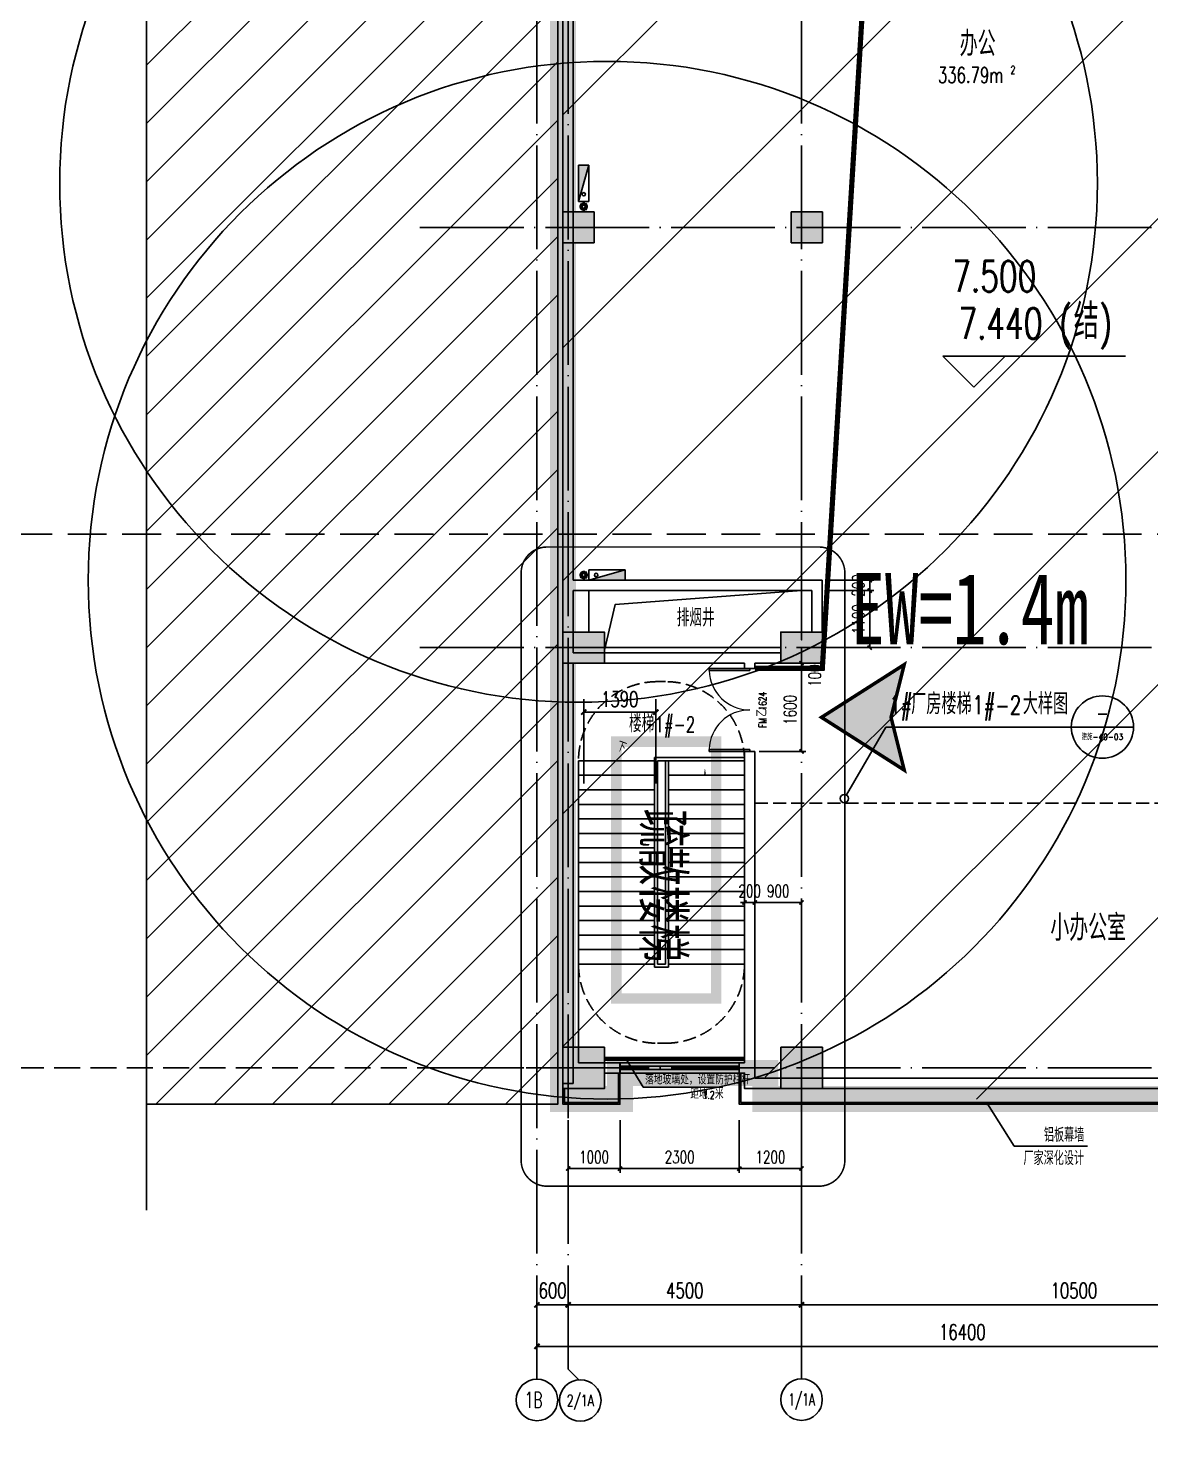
# Model space of a CAD drawing. Extents: x -821772 to -21949, y 506164 to 1049594.
# Drawn here: x -94263 to -72621, y 734747 to 761861 of the extents above; entities that cross this region are included whole.
import ezdxf
from ezdxf.enums import TextEntityAlignment as Align
from ezdxf.xclip import XClip

# ---------------------------------------------------------------- set-up
doc = ezdxf.new("R2010")
doc.units = 0
doc.header["$LTSCALE"] = 1000
doc.header["$MEASUREMENT"] = 0
doc.header["$XCLIPFRAME"] = 2
for name, pattern in [('10平面20250807_t3$0$DASH', [0.35, 0.25, -0.1]), ('10平面20250807_t3$0$DOTE', [2.42, 2, -0.2, 0.02, -0.2]), ('ACAD_ISO04W100', [30.5, 24, -3, 0.5, -3]), ('DASH', [0.35, 0.25, -0.1])]:
    doc.linetypes.add(name, pattern=pattern)
doc.layers.get('Defpoints').update_dxf_attribs({"color": 210})
for name, color, linetype, lineweight in [('1-防火分区线', 201, 'DASH', 50), ('10平面20250807_t3$0$LG-ZF消防', 1, 'Continuous', 60), ('s疏散距离', 1, 'ACAD_ISO04W100', 18)]:
    doc.layers.add(name, color=color, linetype=linetype, lineweight=lineweight)
for name, color, linetype in [('10平面20250807_t3$0$A-AXIS-D', 8, 'Continuous'), ('10平面20250807_t3$0$A-AXIS-DOTE', 8, '10平面20250807_t3$0$DOTE'), ('10平面20250807_t3$0$A-AXIS-DP', 8, 'Continuous'), ('10平面20250807_t3$0$A-AXIS-SYMB', 8, 'Continuous'), ('10平面20250807_t3$0$A-CURTAIN', 8, 'Continuous'), ('10平面20250807_t3$0$A-HATCH-2', 8, 'Continuous'), ('10平面20250807_t3$0$A-HRAIL', 8, 'Continuous'), ('10平面20250807_t3$0$A-LIN-V', 8, 'Continuous'), ('10平面20250807_t3$0$A-STAIR', 8, 'Continuous'), ('10平面20250807_t3$0$A-TEXT', 8, 'Continuous'), ('10平面20250807_t3$0$A-WINDOW', 8, 'Continuous'), ('10平面20250807_t3$0$A-防火门窗', 8, 'Continuous'), ('10平面20250807_t3$0$AS-COLN', 8, 'Continuous'), ('10平面20250807_t3$0$AS-WALL', 8, 'Continuous'), ('10平面20250807_t3$0$AS-结构边线层', 8, 'Continuous'), ('10平面20250807_t3$0$DIM_ELEV', 8, 'Continuous'), ('10平面20250807_t3$0$DIM_SYMB', 8, 'Continuous'), ('10平面20250807_t3$0$PUB_HATCH', 8, 'Continuous'), ('10平面20250807_t3$0$PUB_TEXT', 8, 'Continuous'), ('10平面20250807_t3$0$SB_ZF消火栓', 10, 'Continuous'), ('10平面20250807_t3$0$建-房间', 8, 'Continuous'), ('10平面20250807_t3$0$建-文字', 8, 'Continuous'), ('10平面20250807_t3$0$建-标高', 8, 'Continuous'), ('10平面20250807_t3$0$建-窗', 8, 'Continuous'), ('10平面20250807_t3$0$建-箭头', 8, 'Continuous'), ('10平面20250807_t3$0$建-门窗编号', 8, 'Continuous'), ('PUB_HATCH', 8, 'Continuous'), ('SPACE', 7, 'Continuous'), ('建-尺寸', 3, 'Continuous'), ('指示', 1, 'Continuous'), ('防火分区', 240, 'Continuous')]:
    doc.layers.add(name, color=color, linetype=linetype)
doc.layers.add('x-修改', color=1, linetype='Continuous', plot=False)
doc.styles.add('10平面20250807_t3$0$_TCH_AXIS', font='COMPLEX', dxfattribs={"bigfont": 'GBCBIG'})
doc.styles.add('10平面20250807_t3$0$_TCH_DIM', font='SIMPLEX', dxfattribs={"bigfont": 'GBCBIG'})
doc.styles.add('10平面20250807_t3$0$_TCH_DIM_T3', font='SIMPLEX', dxfattribs={"width": 0.705882, "bigfont": 'GBCBIG'})
doc.styles.add('10平面20250807_t3$0$A-AREA', font='SIMPLEX', dxfattribs={"bigfont": 'GBCBIG'})
doc.styles.add('10平面20250807_t3$0$A-STANDARD', font='SIMPLEX', dxfattribs={"bigfont": 'GBCBIG'})
doc.styles.add('10平面20250807_t3$0$A-WIN-LABEL', font='SIMPLEX', dxfattribs={"bigfont": 'GBCBIG'})
doc.styles.add('10平面20250807_t3$0$Standard', font='gbenor.shx', dxfattribs={"bigfont": 'gbcbig.shx'})
doc.styles.add('A-DIM_T3', font='SIMPLEX', dxfattribs={"width": 0.705882, "bigfont": 'GBCBIG'})
doc.styles.add('黑体', font='simhei.ttf', dxfattribs={"width": 0.7})
doc.dimstyles.new('10平面20250807_t3$0$_TCH_ARCH&&100', dxfattribs={"dimtxt": 297.5, "dimasz": 100, "dimexe": 100, "dimexo": 100, "dimgap": 126.25, "dimtad": 1, "dimdec": 0, "dimzin": 0, "dimdsep": 46, "dimtxsty": '10平面20250807_t3$0$_TCH_DIM_T3', "dimblk": '10平面20250807_t3$0$_ArchTick', "dimcen": 0.09, "dimclrt": 7, "dimazin": 2, "dimtfac": 1, "dimtdec": 0, "dimtix": 1, "dimtmove": 2, "dimatfit": 3, "dimfxl": 0, "dimtolj": 1, "dimtzin": 0, "dimarcsym": 0})
doc.dimstyles.new('10平面20250807_t3$0$_TCH_ARCH&&80', dxfattribs={"dimtxt": 238, "dimasz": 80, "dimexe": 80, "dimexo": 80, "dimgap": 101, "dimtad": 1, "dimdec": 0, "dimzin": 0, "dimdsep": 46, "dimtxsty": '10平面20250807_t3$0$_TCH_DIM_T3', "dimblk": '10平面20250807_t3$0$_ArchTick', "dimcen": 0.09, "dimclrt": 7, "dimazin": 2, "dimtfac": 1, "dimtdec": 0, "dimtix": 1, "dimtmove": 2, "dimatfit": 3, "dimfxl": 0, "dimtolj": 1, "dimtzin": 0, "dimarcsym": 0})
doc.dimstyles.new('A-DIM-100', dxfattribs={"dimscale": 100, "dimtxt": 2.975, "dimasz": 1, "dimexe": 2.5, "dimexo": 3, "dimgap": 1, "dimtad": 1, "dimdec": 0, "dimzin": 0, "dimdsep": 46, "dimtxsty": 'A-DIM_T3', "dimblk": 'ARCHTICK', "dimcen": 0.09, "dimclrt": 7, "dimazin": 2, "dimtfac": 1, "dimtdec": 0, "dimtix": 1, "dimtmove": 2, "dimatfit": 3, "dimfxl": 0, "dimtolj": 1, "dimtzin": 0, "dimarcsym": 0})

# ---------------------------------------------------------------- blocks, each defined once
blk = doc.blocks.new('指示')
at = {"layer": '指示'}
blk.add_hatch(color=8, dxfattribs=at).paths.add_polyline_path([(-248568, -61667), (-245540, -56919), (-242513, -61667), (-245540, -60909)])
at = {"layer": '指示', "color": 240, "const_width": 200}
blk.add_lwpolyline([(-248568, -61667), (-245540, -56919), (-242513, -61667), (-245540, -60909)], close=True, dxfattribs=at)
blk = doc.blocks.new('54645645234243')
at = {"layer": '防火分区', "linetype": 'DASH', "extrusion": (-8.71888e-15, -9.93278e-08, 1), "const_width": 90, "elevation": 1}
blk.add_lwpolyline([(2760547, -7673489), (2760547, -7674344), (2758347, -7674344), (2758347, -7673489)], close=True, dxfattribs=at)
at = {"layer": '防火分区', "style": '黑体', "width": 0.7}
blk.add_text('疏散楼梯', height=343.8, dxfattribs=at).set_placement((2758922, -7674109))
blk = doc.blocks.new('10平面20250807_t3$0$_ArchTick')
at = {"color": 0, "linetype": 'ByBlock', "const_width": 0.4}
blk.add_lwpolyline([(-0.5, -0.5), (0.5, 0.5)], dxfattribs=at)
blk = doc.blocks.new('*D10083')
at = {"layer": '10平面20250807_t3$0$A-AXIS-D', "color": 0, "lineweight": -2}
for p, q in [((136282, -67153), (136282, -67667)), ((136882, -67153), (136882, -67667)), ((136282, -67567), (136882, -67567))]:
    blk.add_line(p, q, dxfattribs=at)
at = {"layer": 'Defpoints', "color": 0}
for p in [(136282, -67053), (136882, -67053), (136882, -67567)]:
    blk.add_point(p, dxfattribs=at)
at = {"layer": '10平面20250807_t3$0$A-AXIS-D', "color": 0, "lineweight": -2, "xscale": 100, "yscale": 100, "zscale": 100, "rotation": 180}
blk.add_blockref('10平面20250807_t3$0$_ArchTick', (136282, -67567), dxfattribs=at)
at = {"layer": '10平面20250807_t3$0$A-AXIS-D', "color": 0, "lineweight": -2, "xscale": 100, "yscale": 100, "zscale": 100}
blk.add_blockref('10平面20250807_t3$0$_ArchTick', (136882, -67567), dxfattribs=at)
at = {"layer": '10平面20250807_t3$0$A-AXIS-D', "color": 7, "insert": (136582, -67292), "char_height": 297.5, "attachment_point": 5, "style": '10平面20250807_t3$0$_TCH_DIM_T3'}
blk.add_mtext('\\A1;600', dxfattribs=at)
blk = doc.blocks.new('*D10084')
at = {"layer": '10平面20250807_t3$0$A-AXIS-D', "color": 0, "lineweight": -2}
for p, q in [((136882, -67153), (136882, -67667)), ((141382, -67153), (141382, -67667)), ((136882, -67567), (141382, -67567))]:
    blk.add_line(p, q, dxfattribs=at)
at = {"layer": 'Defpoints', "color": 0}
for p in [(136882, -67053), (141382, -67053), (141382, -67567)]:
    blk.add_point(p, dxfattribs=at)
at = {"layer": '10平面20250807_t3$0$A-AXIS-D', "color": 0, "lineweight": -2, "xscale": 100, "yscale": 100, "zscale": 100, "rotation": 180}
blk.add_blockref('10平面20250807_t3$0$_ArchTick', (136882, -67567), dxfattribs=at)
at = {"layer": '10平面20250807_t3$0$A-AXIS-D', "color": 0, "lineweight": -2, "xscale": 100, "yscale": 100, "zscale": 100}
blk.add_blockref('10平面20250807_t3$0$_ArchTick', (141382, -67567), dxfattribs=at)
at = {"layer": '10平面20250807_t3$0$A-AXIS-D', "color": 7, "insert": (139132, -67292), "char_height": 297.5, "attachment_point": 5, "style": '10平面20250807_t3$0$_TCH_DIM_T3'}
blk.add_mtext('\\A1;4500', dxfattribs=at)
blk = doc.blocks.new('*D10085')
at = {"layer": '10平面20250807_t3$0$A-AXIS-D', "color": 0, "lineweight": -2}
for p, q in [((141382, -67153), (141382, -67667)), ((151882, -67153), (151882, -67667)), ((141382, -67567), (151882, -67567))]:
    blk.add_line(p, q, dxfattribs=at)
at = {"layer": 'Defpoints', "color": 0}
for p in [(141382, -67053), (151882, -67053), (151882, -67567)]:
    blk.add_point(p, dxfattribs=at)
at = {"layer": '10平面20250807_t3$0$A-AXIS-D', "color": 0, "lineweight": -2, "xscale": 100, "yscale": 100, "zscale": 100, "rotation": 180}
blk.add_blockref('10平面20250807_t3$0$_ArchTick', (141382, -67567), dxfattribs=at)
at = {"layer": '10平面20250807_t3$0$A-AXIS-D', "color": 0, "lineweight": -2, "xscale": 100, "yscale": 100, "zscale": 100}
blk.add_blockref('10平面20250807_t3$0$_ArchTick', (151882, -67567), dxfattribs=at)
at = {"layer": '10平面20250807_t3$0$A-AXIS-D', "color": 7, "insert": (146632, -67292), "char_height": 297.5, "attachment_point": 5, "style": '10平面20250807_t3$0$_TCH_DIM_T3'}
blk.add_mtext('\\A1;10500', dxfattribs=at)
blk = doc.blocks.new('*D10087')
at = {"layer": '10平面20250807_t3$0$A-AXIS-D', "color": 0, "lineweight": -2}
for p, q in [((136282, -67253), (136282, -68467)), ((152682, -67253), (152682, -68467)), ((136282, -68367), (152682, -68367))]:
    blk.add_line(p, q, dxfattribs=at)
at = {"layer": 'Defpoints', "color": 0}
for p in [(136282, -67153), (152682, -67153), (152682, -68367)]:
    blk.add_point(p, dxfattribs=at)
at = {"layer": '10平面20250807_t3$0$A-AXIS-D', "color": 0, "lineweight": -2, "xscale": 100, "yscale": 100, "zscale": 100, "rotation": 180}
blk.add_blockref('10平面20250807_t3$0$_ArchTick', (136282, -68367), dxfattribs=at)
at = {"layer": '10平面20250807_t3$0$A-AXIS-D', "color": 0, "lineweight": -2, "xscale": 100, "yscale": 100, "zscale": 100}
blk.add_blockref('10平面20250807_t3$0$_ArchTick', (152682, -68367), dxfattribs=at)
at = {"layer": '10平面20250807_t3$0$A-AXIS-D', "color": 7, "insert": (144482, -68092), "char_height": 297.5, "attachment_point": 5, "style": '10平面20250807_t3$0$_TCH_DIM_T3'}
blk.add_mtext('\\A1;16400', dxfattribs=at)
blk = doc.blocks.new('10平面20250807_t3$0$43243')
at = {"layer": '10平面20250807_t3$0$AS-结构边线层'}
for points in [[(-70554, 782920), (-70554, 774520), (-68354, 774520), (-68354, 741420), (-80454, 741420), (-80454, 741720), (-80554, 741720), (-80554, 741920), (-82854, 741920), (-82854, 741720), (-83154, 741720), (-83154, 741420), (-83954, 741420), (-83954, 741420), (-83954, 832020)], [(-83154, 749870), (-82950, 750750), (-79354, 751020)]]:
    blk.add_lwpolyline(points, dxfattribs=at)
blk.add_lwpolyline([(-83454, 751020), (-79354, 751020), (-79354, 750070), (-79354, 750220), (-79754, 750220), (-79754, 749920), (-83154, 749920), (-83154, 750220), (-83454, 750220), (-83454, 750220)], close=True, dxfattribs=at)
blk = doc.blocks.new('10平面20250807_t3$0$3132')
at = {"layer": '10平面20250807_t3$0$A-AXIS-SYMB'}
for p, q in [((-78490, 747080), (-77731, 748390)), ((-77731, 748390), (-74155, 748390)), ((-72955, 748390), (-74155, 748390))]:
    blk.add_line(p, q, dxfattribs=at)
blk.add_lwpolyline([(-78449, 747010, 1), (-78611, 747010, 1)], format="xyb", close=True, dxfattribs=at)
blk.add_circle((-73555, 748390), 600, dxfattribs=at)
at = {"layer": '10平面20250807_t3$0$DIM_ELEV', "linetype": '10平面20250807_t3$0$DASH', "const_width": 30}
blk.add_lwpolyline([(-84260, 751860), (-79020, 751860, -0.414214), (-78520, 751360), (-78520, 740040, -0.414214), (-79020, 739540), (-84260, 739540, -0.414214), (-84760, 740040), (-84760, 751360, -0.414214)], format="xyb", close=True, dxfattribs=at)
at = {"layer": '10平面20250807_t3$0$PUB_TEXT', "style": '10平面20250807_t3$0$_TCH_DIM', "width": 0.705882}
for s, p in [('1#', (-77662, 748635)), ('1#-2', (-76062, 748635))]:
    blk.add_text(s, height=357, dxfattribs=at).set_placement(p)
at = {"layer": '10平面20250807_t3$0$PUB_TEXT', "style": '10平面20250807_t3$0$_TCH_DIM'}
for s, p in [('厂房楼梯', (-77242, 748635)), ('大样图', (-75090, 748635))]:
    blk.add_text(s, height=405.1, dxfattribs=at).set_placement(p)
for s, height, width, p, p2 in [('-', 365, 0.777778, (-73677, 748479), (-73434, 748479)), ('建施-40-03', 114.3, 0.940725, (-73956, 748143), (-73155, 748143))]:
    blk.add_text(s, height=height, dxfattribs=dict(at, width=width)).set_placement(p, p2, align=Align.FIT)
blk = doc.blocks.new('10平面20250807_t3$0$A$C5D961328')
at = {"layer": '10平面20250807_t3$0$SB_ZF消火栓'}
blk.add_hatch(color=256, dxfattribs=at).paths.add_polyline_path([(0, 40), (700, 40), (700, 240)])
at = {"layer": '10平面20250807_t3$0$A-LIN-V', "ltscale": 500}
blk.add_circle((350, 40), 10001, dxfattribs=at)
at = {"layer": '10平面20250807_t3$0$SB_ZF消火栓'}
for p, q in [((700, 240), (0, 240)), ((0, 240), (0, 40)), ((700, 240), (0, 40)), ((0, 40), (700, 40)), ((700, 240), (700, 40))]:
    blk.add_line(p, q, dxfattribs=at)
at = {"layer": '10平面20250807_t3$0$SB_ZF消火栓', "color": 1}
blk.add_circle((140, 140), 32.5, dxfattribs=at)
blk = doc.blocks.new('10平面20250807_t3$0$43242343')
at = {"layer": '10平面20250807_t3$0$LG-ZF消防', "linetype": 'Continuous'}
for centre in [(-83554, 758420), (-83554, 751320)]:
    blk.add_circle(centre, 50, dxfattribs=at)
blk = doc.blocks.new('10平面20250807_t3$0$234243242332')
at = {"layer": '10平面20250807_t3$0$LG-ZF消防', "linetype": 'Continuous'}
blk.add_blockref('10平面20250807_t3$0$43242343', (0, 0), dxfattribs=at)
at = {"layer": '10平面20250807_t3$0$SB_ZF消火栓', "xscale": -1, "rotation": 270}
blk.add_blockref('10平面20250807_t3$0$A$C5D961328', (-83694, 758520), dxfattribs=at)
at = {"layer": '10平面20250807_t3$0$SB_ZF消火栓'}
blk.add_blockref('10平面20250807_t3$0$A$C5D961328', (-83454, 751180), dxfattribs=at)
blk = doc.blocks.new('10平面20250807_t3$0$w4324323333')
at = {"layer": '10平面20250807_t3$0$AS-COLN'}
for p, q in [((-83354, 758320), (-83954, 758320)), ((-83954, 758320), (-83954, 757720)), ((-83354, 757720), (-83354, 758320)), ((-78954, 758320), (-79554, 758320)), ((-79554, 758320), (-79554, 757720)), ((-78954, 757720), (-78954, 758320)), ((-83954, 757720), (-83354, 757720)), ((-79554, 757720), (-78954, 757720)), ((-83154, 750220), (-83954, 750220)), ((-83954, 750220), (-83954, 749620)), ((-83154, 749620), (-83154, 750220)), ((-78954, 750220), (-79754, 750220)), ((-79754, 750220), (-79754, 749620)), ((-78954, 749620), (-78954, 750220)), ((-83954, 749620), (-83154, 749620)), ((-79754, 749620), (-78954, 749620)), ((-83154, 742220), (-83954, 742220)), ((-83954, 742220), (-83954, 741420)), ((-83154, 741420), (-83154, 742220)), ((-78954, 742220), (-79754, 742220)), ((-79754, 742220), (-79754, 741420)), ((-78954, 741420), (-78954, 742220)), ((-83954, 741420), (-83154, 741420)), ((-79754, 741420), (-78954, 741420))]:
    blk.add_line(p, q, dxfattribs=at)
blk = doc.blocks.new('*D11417')
at = {"layer": '10平面20250807_t3$0$A-AXIS-DP', "color": 0, "lineweight": -2}
for p, q in [((-80454, 745008), (-80534, 745008)), ((-80454, 744600), (-80454, 745088)), ((-80454, 745008), (-80254, 745008)), ((-80254, 744600), (-80254, 745088)), ((-80254, 745008), (-80174, 745008))]:
    blk.add_line(p, q, dxfattribs=at)
at = {"layer": 'Defpoints', "color": 0}
for p in [(-80254, 745008), (-80454, 744520), (-80254, 744520)]:
    blk.add_point(p, dxfattribs=at)
at = {"layer": '10平面20250807_t3$0$A-AXIS-DP', "color": 0, "lineweight": -2, "xscale": 80, "yscale": 80, "zscale": 80}
blk.add_blockref('10平面20250807_t3$0$_ArchTick', (-80454, 745008), dxfattribs=at)
at = {"layer": '10平面20250807_t3$0$A-AXIS-DP', "color": 0, "lineweight": -2, "xscale": 80, "yscale": 80, "zscale": 80, "rotation": 180}
blk.add_blockref('10平面20250807_t3$0$_ArchTick', (-80254, 745008), dxfattribs=at)
at = {"layer": '10平面20250807_t3$0$A-AXIS-DP', "color": 7, "insert": (-80354, 745228), "char_height": 238, "attachment_point": 5, "style": '10平面20250807_t3$0$_TCH_DIM_T3'}
blk.add_mtext('\\A1;200', dxfattribs=at)
blk = doc.blocks.new('*D11418')
at = {"layer": '10平面20250807_t3$0$A-AXIS-DP', "color": 0, "lineweight": -2}
for p, q in [((-80254, 744600), (-80254, 745088)), ((-80254, 745008), (-79354, 745008)), ((-79354, 744600), (-79354, 745088))]:
    blk.add_line(p, q, dxfattribs=at)
at = {"layer": 'Defpoints', "color": 0}
for p in [(-79354, 745008), (-80254, 744520), (-79354, 744520)]:
    blk.add_point(p, dxfattribs=at)
at = {"layer": '10平面20250807_t3$0$A-AXIS-DP', "color": 0, "lineweight": -2, "xscale": 80, "yscale": 80, "zscale": 80, "rotation": 180}
blk.add_blockref('10平面20250807_t3$0$_ArchTick', (-80254, 745008), dxfattribs=at)
at = {"layer": '10平面20250807_t3$0$A-AXIS-DP', "color": 0, "lineweight": -2, "xscale": 80, "yscale": 80, "zscale": 80}
blk.add_blockref('10平面20250807_t3$0$_ArchTick', (-79354, 745008), dxfattribs=at)
at = {"layer": '10平面20250807_t3$0$A-AXIS-DP', "color": 7, "insert": (-79804, 745228), "char_height": 238, "attachment_point": 5, "style": '10平面20250807_t3$0$_TCH_DIM_T3'}
blk.add_mtext('\\A1;900', dxfattribs=at)
blk = doc.blocks.new('*D11780')
at = {"layer": '10平面20250807_t3$0$A-AXIS-DP', "color": 0, "lineweight": -2}
for p, q in [((-83854, 740810), (-83854, 739800)), ((-82854, 740810), (-82854, 739800)), ((-83854, 739880), (-82854, 739880))]:
    blk.add_line(p, q, dxfattribs=at)
at = {"layer": 'Defpoints', "color": 0}
for p in [(-83854, 740890), (-82854, 740890), (-82854, 739880)]:
    blk.add_point(p, dxfattribs=at)
at = {"layer": '10平面20250807_t3$0$A-AXIS-DP', "color": 0, "lineweight": -2, "xscale": 80, "yscale": 80, "zscale": 80, "rotation": 180}
blk.add_blockref('10平面20250807_t3$0$_ArchTick', (-83854, 739880), dxfattribs=at)
at = {"layer": '10平面20250807_t3$0$A-AXIS-DP', "color": 0, "lineweight": -2, "xscale": 80, "yscale": 80, "zscale": 80}
blk.add_blockref('10平面20250807_t3$0$_ArchTick', (-82854, 739880), dxfattribs=at)
at = {"layer": '10平面20250807_t3$0$A-AXIS-DP', "color": 7, "insert": (-83354, 740100), "char_height": 238, "attachment_point": 5, "style": '10平面20250807_t3$0$_TCH_DIM_T3'}
blk.add_mtext('\\A1;1000', dxfattribs=at)
blk = doc.blocks.new('*D11781')
at = {"layer": '10平面20250807_t3$0$A-AXIS-DP', "color": 0, "lineweight": -2}
for p, q in [((-82854, 740810), (-82854, 739800)), ((-80554, 740810), (-80554, 739800)), ((-82854, 739880), (-80554, 739880))]:
    blk.add_line(p, q, dxfattribs=at)
at = {"layer": 'Defpoints', "color": 0}
for p in [(-82854, 740890), (-80554, 740890), (-80554, 739880)]:
    blk.add_point(p, dxfattribs=at)
at = {"layer": '10平面20250807_t3$0$A-AXIS-DP', "color": 0, "lineweight": -2, "xscale": 80, "yscale": 80, "zscale": 80, "rotation": 180}
blk.add_blockref('10平面20250807_t3$0$_ArchTick', (-82854, 739880), dxfattribs=at)
at = {"layer": '10平面20250807_t3$0$A-AXIS-DP', "color": 0, "lineweight": -2, "xscale": 80, "yscale": 80, "zscale": 80}
blk.add_blockref('10平面20250807_t3$0$_ArchTick', (-80554, 739880), dxfattribs=at)
at = {"layer": '10平面20250807_t3$0$A-AXIS-DP', "color": 7, "insert": (-81704, 740100), "char_height": 238, "attachment_point": 5, "style": '10平面20250807_t3$0$_TCH_DIM_T3'}
blk.add_mtext('\\A1;2300', dxfattribs=at)
blk = doc.blocks.new('*D11782')
at = {"layer": '10平面20250807_t3$0$A-AXIS-DP', "color": 0, "lineweight": -2}
for p, q in [((-80554, 740810), (-80554, 739800)), ((-79354, 740810), (-79354, 739800)), ((-80554, 739880), (-79354, 739880))]:
    blk.add_line(p, q, dxfattribs=at)
at = {"layer": 'Defpoints', "color": 0}
for p in [(-80554, 740890), (-79354, 740890), (-79354, 739880)]:
    blk.add_point(p, dxfattribs=at)
at = {"layer": '10平面20250807_t3$0$A-AXIS-DP', "color": 0, "lineweight": -2, "xscale": 80, "yscale": 80, "zscale": 80, "rotation": 180}
blk.add_blockref('10平面20250807_t3$0$_ArchTick', (-80554, 739880), dxfattribs=at)
at = {"layer": '10平面20250807_t3$0$A-AXIS-DP', "color": 0, "lineweight": -2, "xscale": 80, "yscale": 80, "zscale": 80}
blk.add_blockref('10平面20250807_t3$0$_ArchTick', (-79354, 739880), dxfattribs=at)
at = {"layer": '10平面20250807_t3$0$A-AXIS-DP', "color": 7, "insert": (-79954, 740100), "char_height": 238, "attachment_point": 5, "style": '10平面20250807_t3$0$_TCH_DIM_T3'}
blk.add_mtext('\\A1;1200', dxfattribs=at)
blk = doc.blocks.new('*D11996')
at = {"layer": '10平面20250807_t3$0$A-AXIS-DP', "color": 0, "lineweight": -2}
for p, q in [((-78874, 751020), (-77960, 751020)), ((-78040, 749920), (-78040, 751020)), ((-78874, 749920), (-77960, 749920))]:
    blk.add_line(p, q, dxfattribs=at)
at = {"layer": 'Defpoints', "color": 0}
for p in [(-78954, 751020), (-78040, 751020), (-78954, 749920)]:
    blk.add_point(p, dxfattribs=at)
at = {"layer": '10平面20250807_t3$0$A-AXIS-DP', "color": 0, "lineweight": -2, "xscale": 80, "yscale": 80, "zscale": 80}
for p, rotation in [((-78040, 751020), 90), ((-78040, 749920), 270)]:
    blk.add_blockref('10平面20250807_t3$0$_ArchTick', p, dxfattribs=dict(at, rotation=rotation))
at = {"layer": '10平面20250807_t3$0$A-AXIS-DP', "color": 7, "insert": (-78260, 750470), "char_height": 238, "attachment_point": 5, "rotation": 90, "style": '10平面20250807_t3$0$_TCH_DIM_T3'}
blk.add_mtext('\\A1;1100', dxfattribs=at)
blk = doc.blocks.new('*D11997')
at = {"layer": '10平面20250807_t3$0$A-AXIS-DP', "color": 0, "lineweight": -2}
for p, q in [((-78874, 751220), (-77960, 751220)), ((-78040, 751220), (-78040, 751300)), ((-78040, 751020), (-78040, 751220)), ((-78874, 751020), (-77960, 751020)), ((-78040, 751020), (-78040, 750940))]:
    blk.add_line(p, q, dxfattribs=at)
at = {"layer": 'Defpoints', "color": 0}
for p in [(-78954, 751220), (-78040, 751220), (-78954, 751020)]:
    blk.add_point(p, dxfattribs=at)
at = {"layer": '10平面20250807_t3$0$A-AXIS-DP', "color": 0, "lineweight": -2, "xscale": 80, "yscale": 80, "zscale": 80}
for p, rotation in [((-78040, 751220), 270), ((-78040, 751020), 90)]:
    blk.add_blockref('10平面20250807_t3$0$_ArchTick', p, dxfattribs=dict(at, rotation=rotation))
at = {"layer": '10平面20250807_t3$0$A-AXIS-DP', "color": 7, "insert": (-78260, 751120), "char_height": 238, "attachment_point": 5, "rotation": 90, "style": '10平面20250807_t3$0$_TCH_DIM_T3'}
blk.add_mtext('\\A1;200', dxfattribs=at)
blk = doc.blocks.new('*D11998')
at = {"layer": '10平面20250807_t3$0$A-AXIS-DP', "color": 0, "lineweight": -2}
for p, q in [((-80174, 749620), (-79274, 749620)), ((-80174, 749520), (-79274, 749520)), ((-79354, 749620), (-79354, 749700)), ((-79354, 749520), (-79354, 749620)), ((-79354, 749520), (-79354, 749440))]:
    blk.add_line(p, q, dxfattribs=at)
at = {"layer": 'Defpoints', "color": 0}
for p in [(-80254, 749620), (-80254, 749520), (-79354, 749620)]:
    blk.add_point(p, dxfattribs=at)
at = {"layer": '10平面20250807_t3$0$A-AXIS-DP', "color": 0, "lineweight": -2, "xscale": 80, "yscale": 80, "zscale": 80}
for p, rotation in [((-79354, 749620), 270), ((-79354, 749520), 90)]:
    blk.add_blockref('10平面20250807_t3$0$_ArchTick', p, dxfattribs=dict(at, rotation=rotation))
at = {"layer": '10平面20250807_t3$0$A-AXIS-DP', "color": 7, "insert": (-79100, 749380), "char_height": 238, "attachment_point": 5, "rotation": 90, "style": '10平面20250807_t3$0$_TCH_DIM_T3'}
blk.add_mtext('\\A1;100', dxfattribs=at)
blk = doc.blocks.new('*D11999')
at = {"layer": '10平面20250807_t3$0$A-AXIS-DP', "color": 0, "lineweight": -2}
for p, q in [((-80174, 749520), (-79274, 749520)), ((-79354, 747920), (-79354, 749520)), ((-80174, 747920), (-79274, 747920))]:
    blk.add_line(p, q, dxfattribs=at)
at = {"layer": 'Defpoints', "color": 0}
for p in [(-80254, 749520), (-79354, 749520), (-80254, 747920)]:
    blk.add_point(p, dxfattribs=at)
at = {"layer": '10平面20250807_t3$0$A-AXIS-DP', "color": 0, "lineweight": -2, "xscale": 80, "yscale": 80, "zscale": 80}
for p, rotation in [((-79354, 749520), 90), ((-79354, 747920), 270)]:
    blk.add_blockref('10平面20250807_t3$0$_ArchTick', p, dxfattribs=dict(at, rotation=rotation))
at = {"layer": '10平面20250807_t3$0$A-AXIS-DP', "color": 7, "insert": (-79574, 748720), "char_height": 238, "attachment_point": 5, "rotation": 90, "style": '10平面20250807_t3$0$_TCH_DIM_T3'}
blk.add_mtext('\\A1;1600', dxfattribs=at)
blk = doc.blocks.new('10平面20250807_t3$0$$DorLib2D$00000002')
for p, q in [((-0.5, 0), (-0.5, 0.4875)), ((-0.475, 0.4875), (-0.5, 0.4875)), ((-0.475, 0), (-0.475, 0.4875)), ((0.475, 0), (0.475, 0.4875)), ((0.475, 0.4875), (0.5, 0.4875)), ((0.5, 0), (0.5, 0.4875)), ((-0.5, 0), (-0.475, 0)), ((0.5, 0), (0.475, 0))]:
    blk.add_line(p, q)
at = {"lineweight": 13}
for centre, start, end in [((-0.4875, 0), 0, 88.53072), ((0.4875, 0), 91.46928, 180)]:
    blk.add_arc(centre, 0.4875, start, end, dxfattribs=at)
blk = doc.blocks.new('10平面20250807_t3$0$WINDOW2DLIB$DYNSTYLE$00000005')
at = {"color": 0}
for points in [[(-0.5, 0.5), (-0.5, -0.5)], [(-0.5, 0.5), (0.5, 0.5)], [(0.5, -0.5), (0.5, 0.5)], [(0.5, 0.167), (-0.5, 0.167)], [(0.5, -0.167), (-0.5, -0.167)], [(-0.5, -0.5), (0.5, -0.5)]]:
    blk.add_lwpolyline(points, dxfattribs=at)
blk = doc.blocks.new('10平面20250807_t3$0$99平面图例外参$0$$LinePat$圆环')
for points in [[(0, 150), (300, 150)], [(0, 0), (300, 0)], [(0, -150), (300, -150)]]:
    blk.add_lwpolyline(points)
at = {"color": 0}
blk.add_circle((150, 0), 150, dxfattribs=at)
blk = doc.blocks.new('_ArchTick')
at = {"color": 0, "linetype": 'ByBlock', "const_width": 0.4}
blk.add_lwpolyline([(-0.5, -0.5), (0.5, 0.5)], dxfattribs=at)
blk = doc.blocks.new('*D4794')
at = {"layer": 'Defpoints', "color": 0, "ltscale": 100}
for p in [(-82164, 748677), (-83554, 747000), (-82164, 747000)]:
    blk.add_point(p, dxfattribs=at)
at = {"layer": '建-尺寸', "color": 0, "lineweight": -2, "ltscale": 100}
for p, q in [((-83554, 747300), (-83554, 748927)), ((-82164, 747300), (-82164, 748927)), ((-83554, 748677), (-82164, 748677))]:
    blk.add_line(p, q, dxfattribs=at)
at = {"layer": '建-尺寸', "color": 0, "lineweight": -2, "ltscale": 100, "xscale": 100, "yscale": 100, "zscale": 100, "rotation": 180}
blk.add_blockref('_ArchTick', (-83554, 748677), dxfattribs=at)
at = {"layer": '建-尺寸', "color": 0, "lineweight": -2, "ltscale": 100, "xscale": 100, "yscale": 100, "zscale": 100}
blk.add_blockref('_ArchTick', (-82164, 748677), dxfattribs=at)
at = {"layer": '建-尺寸', "color": 7, "ltscale": 100, "insert": (-82859, 748926), "char_height": 297.5, "attachment_point": 5, "style": 'A-DIM_T3'}
blk.add_mtext('\\A1;1390', dxfattribs=at)
blk = doc.blocks.new('10平面20250807_t3$0$dote')
at = {"layer": '10平面20250807_t3$0$A-AXIS-D'}
for centre in [(136282.2, -69400), (137117.3, -69410), (141382.2, -69393.9)]:
    blk.add_circle(centre, 400, dxfattribs=at)
at = {"layer": '10平面20250807_t3$0$A-AXIS-DOTE'}
for p, q in [((136282.2, -69000), (136282.2, 36606.4)), ((141382.2, -69000), (141382.2, 36662.3)), ((136882.2, -68810), (136882.2, 36400)), ((134026.4, -46800), (158590, -46800)), ((134026.4, -54900), (158590, -54900)), ((134026.4, -63000), (158590, -63000)), ((137087, -69011.1), (136882.2, -68810))]:
    blk.add_line(p, q, dxfattribs=at)
at = {"layer": '10平面20250807_t3$0$DIM_SYMB', "linetype": '10平面20250807_t3$0$DASH', "ltscale": 3}
blk.add_lwpolyline([(-42863.6, -52710.9), (162136.4, -52710.9)], dxfattribs=at)
at = {"layer": '10平面20250807_t3$0$PUB_TEXT', "style": '10平面20250807_t3$0$_TCH_AXIS'}
for s, height, width, p, p2 in [('1B ', 307.25, 0.551724, (136048.1, -69553.6), (136516.3, -69553.6)), ('2/1A', 219.77, 0.65625, (136859.8, -69519.9), (137374.8, -69519.9)), ('1/1A', 232.83, 0.65625, (141127.5, -69510.3), (141636.9, -69510.3))]:
    blk.add_text(s, height=height, dxfattribs=dict(at, width=width)).set_placement(p, p2, align=Align.FIT)
at = {"layer": '10平面20250807_t3$0$A-AXIS-D'}
for base, p1, p2, picture, middle in [((136882.2, -67566.7), (136282.2, -67053.1), (136882.2, -67053.1), '*D10083', (136582.2, -67291.7)), ((152682.2, -68366.7), (136282.2, -67153.1), (152682.2, -67153.1), '*D10087', (144482.2, -68091.7)), ((141382.2, -67566.7), (136882.2, -67053.1), (141382.2, -67053.1), '*D10084', (139132.2, -67291.7)), ((151882.2, -67566.7), (141382.2, -67053.1), (151882.2, -67053.1), '*D10085', (146632.2, -67291.7))]:
    dim = blk.add_linear_dim(base=base, p1=p1, p2=p2, angle=0, dimstyle='10平面20250807_t3$0$_TCH_ARCH&&100', override={"dimgap": 0}, dxfattribs=at)
    dim.commit()
    dim.dimension.update_dxf_attribs({"geometry": picture, "text_midpoint": middle, "dimtype": 129})
blk = doc.blocks.new('10平面20250807_t3')
at = {"layer": '10平面20250807_t3$0$A-HATCH-2'}
h = blk.add_hatch(dxfattribs=at)
h.set_pattern_fill('ANSI31', color=256, scale=500)
h.set_pattern_definition([(45, (0, 0), (-561.266, 561.266), [])])
h.paths.add_polyline_path([(-84054.2, 832520), (-91980, 832520), (-91980, 741120), (-84054.2, 741120)])
at = {"layer": '10平面20250807_t3$0$A-WINDOW'}
h = blk.add_hatch(dxfattribs=at)
h.set_pattern_fill('ANSI31', color=256, scale=100)
h.set_pattern_definition([(45, (0, 0), (-112.253202, 112.253202), [])])
edge = h.paths.add_edge_path()
edge.add_line((-91980, 835400), (-91980, 787330))
edge.add_line((-91980, 787330), (-91812, 787268.9))
edge.add_line((-91812, 787268.9), (-92148, 787209.6))
edge.add_line((-92148, 787209.6), (-91980, 787150))
edge.add_line((-91980, 787150), (-91980, 739080))
at = {"layer": '10平面20250807_t3$0$PUB_HATCH'}
for points in [[(-83954.2, 757720), (-83354.2, 757720), (-83354.2, 758320), (-83954.2, 758320)], [(-79554.2, 757720), (-78954.2, 757720), (-78954.2, 758320), (-79554.2, 758320)], [(-83954.2, 749620), (-83154.2, 749620), (-83154.2, 750220), (-83954.2, 750220)], [(-79754.2, 749620), (-78954.2, 749620), (-78954.2, 750220), (-79754.2, 750220)], [(-83954.2, 741420), (-83154.2, 741420), (-83154.2, 742220), (-83954.2, 742220)], [(-79754.2, 741420), (-78954.2, 741420), (-78954.2, 742220), (-79754.2, 742220)]]:
    blk.add_hatch(color=256, dxfattribs=at).paths.add_polyline_path(points)
at = {"linetype": '10平面20250807_t3$0$DASH', "ltscale": 2}
blk.add_lwpolyline([(-128061.3, 741820), (-84100, 741820)], dxfattribs=at)
at = {"layer": '10平面20250807_t3$0$A-AXIS-DP', "color": 9, "linetype": '10平面20250807_t3$0$DASH'}
for p, q in [((-81979.2, 749265), (-82129.2, 749265)), ((-81979.2, 742295), (-82129.2, 742295))]:
    blk.add_line(p, q, dxfattribs=at)
for points in [[(-83654.2, 747740, -0.4142136), (-82129.2, 749265)], [(-80454.2, 747740, 0.4142136), (-81979.2, 749265)], [(-83654.2, 743820, 0.4142136), (-82129.2, 742295)], [(-80454.2, 743820, -0.4142136), (-81979.2, 742295)]]:
    blk.add_lwpolyline(points, format="xyb", dxfattribs=at)
at = {"layer": '10平面20250807_t3$0$A-AXIS-SYMB'}
for p, q in [((-75770, 741130), (-75255.8, 740310)), ((-75255.8, 740310), (-73845.8, 740310))]:
    blk.add_line(p, q, dxfattribs=at)
blk.add_lwpolyline([(-91980, 835400), (-91980, 787330), (-91812, 787268.9), (-92148, 787209.6), (-91980, 787150), (-91980, 739080)], dxfattribs=at)
at = {"layer": '10平面20250807_t3$0$A-AXIS-SYMB', "const_width": 32}
blk.add_lwpolyline([(-75778.5, 741143.6, 1), (-75761.5, 741116.4, 1)], format="xyb", close=True, dxfattribs=at)
at = {"layer": '10平面20250807_t3$0$A-CURTAIN'}
for points in [[(-83954.2, 741420), (-83954.2, 741120), (-82854.2, 741120), (-82854.2, 741720)], [(-83924.2, 741420), (-83924.2, 741150), (-82884.2, 741150), (-82884.2, 741720)], [(-80554.2, 741720), (-80554.2, 741120), (-68054.2, 741120), (-68054.2, 741820)], [(-80524.2, 741720), (-80524.2, 741150), (-68084.2, 741150), (-68084.2, 741820)]]:
    blk.add_lwpolyline(points, dxfattribs=at)
at = {"layer": '10平面20250807_t3$0$A-HATCH-2'}
blk.add_lwpolyline([(-84054.2, 832520), (-91980, 832520), (-91980, 741120), (-84054.2, 741120)], close=True, dxfattribs=at)
at = {"layer": '10平面20250807_t3$0$A-STAIR'}
for p, q in [((-83654.2, 743820), (-83654.2, 747740)), ((-83654.2, 747740), (-82189.2, 747740)), ((-82189.2, 743760), (-82189.2, 747800)), ((-82189.2, 747800), (-80454.2, 747800)), ((-82129.2, 743820), (-82129.2, 747740)), ((-82129.2, 743820), (-82129.2, 747740)), ((-82129.2, 747740), (-80454.2, 747740)), ((-81979.2, 747740), (-82129.2, 747740)), ((-81979.2, 747740), (-81979.2, 743820)), ((-81919.2, 747740), (-81979.2, 747740)), ((-81979.2, 747740), (-81979.2, 743820)), ((-81919.2, 747740), (-81979.2, 747740)), ((-80454.2, 747740), (-81919.2, 747740)), ((-81919.2, 747740), (-81919.2, 743760)), ((-80454.2, 747800), (-80454.2, 747740)), ((-80454.2, 747740), (-80454.2, 743820)), ((-83654.2, 747460), (-82189.2, 747460)), ((-80454.2, 747460), (-81919.2, 747460)), ((-83654.2, 747180), (-82189.2, 747180)), ((-80454.2, 747180), (-81919.2, 747180)), ((-83654.2, 746900), (-82189.2, 746900)), ((-80454.2, 746900), (-81919.2, 746900)), ((-83654.2, 746620), (-82189.2, 746620)), ((-80454.2, 746620), (-81919.2, 746620)), ((-83654.2, 746340), (-82189.2, 746340)), ((-80454.2, 746340), (-81919.2, 746340)), ((-83654.2, 746060), (-82189.2, 746060)), ((-80454.2, 746060), (-81919.2, 746060)), ((-83654.2, 745780), (-82189.2, 745780)), ((-80454.2, 745780), (-81919.2, 745780)), ((-83654.2, 745500), (-82189.2, 745500)), ((-80454.2, 745500), (-81919.2, 745500)), ((-83654.2, 745220), (-82189.2, 745220)), ((-80454.2, 745220), (-81919.2, 745220)), ((-83654.2, 744940), (-82189.2, 744940)), ((-80454.2, 744940), (-81919.2, 744940)), ((-83654.2, 744660), (-82189.2, 744660)), ((-80454.2, 744660), (-81919.2, 744660)), ((-83654.2, 744380), (-82189.2, 744380)), ((-80454.2, 744380), (-81919.2, 744380)), ((-83654.2, 744100), (-82189.2, 744100)), ((-80454.2, 744100), (-81919.2, 744100)), ((-83654.2, 743820), (-82189.2, 743820)), ((-83654.2, 743820), (-83654.2, 741920)), ((-82189.2, 743820), (-83654.2, 743820)), ((-81919.2, 743760), (-82189.2, 743760)), ((-81979.2, 743820), (-82129.2, 743820)), ((-81979.2, 743820), (-82129.2, 743820)), ((-80454.2, 743820), (-81919.2, 743820)), ((-80454.2, 743820), (-81919.2, 743820)), ((-80454.2, 741920), (-80454.2, 743820)), ((-83654.2, 741920), (-80454.2, 741920))]:
    blk.add_line(p, q, dxfattribs=at)
at = {"layer": '10平面20250807_t3$0$AS-WALL'}
for p, q in [((-83954.2, 769420), (-83954.2, 751120)), ((-83754.2, 769320), (-83754.2, 751220)), ((-83954.2, 751120), (-83954.2, 749720)), ((-78954.2, 751220), (-83754.2, 751220)), ((-78954.2, 751220), (-78954.2, 750220)), ((-79154.2, 751020), (-83754.2, 751020)), ((-83754.2, 751020), (-83754.2, 749820)), ((-79154.2, 751020), (-79154.2, 750220)), ((-78954.2, 750220), (-79154.2, 750220)), ((-83954.2, 749720), (-83954.2, 741520)), ((-80354.2, 749820), (-83754.2, 749820)), ((-79754.2, 749820), (-80354.2, 749820)), ((-79754.2, 749620), (-79754.2, 749820)), ((-80454.2, 749620), (-83754.2, 749620)), ((-83754.2, 749620), (-83754.2, 741520)), ((-80454.2, 749620), (-80454.2, 749520)), ((-80454.2, 749520), (-80254.2, 749520)), ((-79754.2, 749620), (-80254.2, 749620)), ((-80254.2, 749520), (-80254.2, 749620)), ((-80254.2, 747920), (-80454.2, 747920)), ((-80454.2, 747920), (-80454.2, 741920)), ((-80254.2, 741820), (-80254.2, 747920)), ((-82854.2, 741920), (-83154.2, 741920)), ((-83154.2, 741920), (-83154.2, 741720)), ((-82854.2, 741720), (-82854.2, 741920)), ((-80454.2, 741920), (-80554.2, 741920)), ((-80554.2, 741920), (-80554.2, 741720)), ((-83154.2, 741720), (-82854.2, 741720)), ((-80554.2, 741720), (-80454.2, 741720)), ((-80454.2, 741420), (-80454.2, 741720)), ((-80254.2, 741620), (-80254.2, 741820)), ((-80254.2, 741620), (-68954.2, 741620)), ((-83754.2, 741520), (-83954.2, 741520)), ((-80454.2, 741420), (-68954.2, 741420))]:
    blk.add_line(p, q, dxfattribs=at)
at = {"layer": '10平面20250807_t3$0$AS-WALL', "linetype": '10平面20250807_t3$0$DASH'}
blk.add_lwpolyline([(-80254.2, 746920), (-68254.2, 746920)], dxfattribs=at)
at = {"layer": '10平面20250807_t3$0$DIM_SYMB'}
for p, q in [((-82738.8, 741999.5), (-82405.9, 741451.1)), ((-82405.9, 741451.1), (-80869.3, 741451.1))]:
    blk.add_line(p, q, dxfattribs=at)
at = {"layer": '10平面20250807_t3$0$DIM_SYMB', "const_width": 20}
blk.add_lwpolyline([(-82744, 742008.1, 1), (-82733.6, 741991, 1)], format="xyb", close=True, dxfattribs=at)
at = {"layer": '10平面20250807_t3$0$建-标高'}
for p, q in [((-76031.4, 754940), (-76631.4, 755540)), ((-76631.4, 755540), (-73111.4, 755540)), ((-76031.4, 754940), (-75431.4, 755540))]:
    blk.add_line(p, q, dxfattribs=at)
at = {"layer": '10平面20250807_t3$0$建-箭头'}
blk.add_lwpolyline([(-82891.7, 747880, 0, 0, 0), (-82891.7, 742870, 0, 0, 0), (-81216.7, 742870, 0, 0, 0), (-81216.7, 747600, 0, 40, 0), (-81216.7, 747450, 0, 0, 0)], format="xyseb", dxfattribs=at)
at = {"layer": '10平面20250807_t3$0$A-AXIS-DP'}
blk.add_blockref('10平面20250807_t3$0$3132', (0, 0), dxfattribs=at)
at = {"layer": '10平面20250807_t3$0$A-HRAIL', "xscale": 0.166666667564121, "yscale": 0.166666667564121, "zscale": 0.166666667564121, "rotation": 180}
for p in [(-83104.2, 741995), (-83054.2, 741995), (-83004.2, 741995), (-82954.2, 741995), (-82904.2, 741995), (-82854.2, 741995), (-82804.2, 741995), (-82754.2, 741995), (-82704.2, 741995), (-82654.2, 741995), (-82604.2, 741995), (-82554.2, 741995), (-82504.2, 741995), (-82454.2, 741995), (-82404.2, 741995), (-82354.2, 741995), (-82304.2, 741995), (-82254.2, 741995), (-82204.2, 741995), (-82154.2, 741995), (-82104.2, 741995), (-82054.2, 741995), (-82004.2, 741995), (-81954.2, 741995), (-81904.2, 741995), (-81854.2, 741995), (-81804.2, 741995), (-81754.2, 741995), (-81704.2, 741995), (-81654.2, 741995), (-81604.2, 741995), (-81554.2, 741995), (-81504.2, 741995), (-81454.2, 741995), (-81404.2, 741995), (-81354.2, 741995), (-81304.2, 741995), (-81254.2, 741995), (-81204.2, 741995), (-81154.2, 741995), (-81104.2, 741995), (-81054.2, 741995), (-81004.2, 741995), (-80954.2, 741995), (-80904.2, 741995), (-80854.2, 741995), (-80804.2, 741995), (-80754.2, 741995), (-80704.2, 741995), (-80654.2, 741995), (-80604.2, 741995), (-80554.2, 741995), (-80504.2, 741995), (-80454.2, 741995)]:
    blk.add_blockref('10平面20250807_t3$0$99平面图例外参$0$$LinePat$圆环', p, dxfattribs=at)
at = {"layer": '10平面20250807_t3$0$A-WINDOW'}
blk.add_blockref('10平面20250807_t3$0$43243', (0, 0), dxfattribs=at)
at = {"layer": '10平面20250807_t3$0$A-防火门窗', "xscale": 1600, "yscale": 1600, "zscale": 199.9999999999999, "rotation": 89.99999999913913}
blk.add_blockref('10平面20250807_t3$0$$DorLib2D$00000002', (-80354.2, 748720), dxfattribs=at)
at = {"layer": '10平面20250807_t3$0$AS-COLN'}
blk.add_blockref('10平面20250807_t3$0$w4324323333', (0, 0), dxfattribs=at)
at = {"layer": '10平面20250807_t3$0$AS-WALL'}
blk.add_blockref('10平面20250807_t3$0$dote', (-220736.4, 804820), dxfattribs=at)
at = {"layer": '10平面20250807_t3$0$SB_ZF消火栓', "linetype": 'Continuous'}
blk.add_blockref('10平面20250807_t3$0$234243242332', (0, 0), dxfattribs=at)
at = {"layer": '10平面20250807_t3$0$建-窗', "xscale": -2300.00001053614, "yscale": 199.9999999999999, "zscale": 199.9999999999999, "rotation": 2.382180919633192e-12}
blk.add_blockref('10平面20250807_t3$0$WINDOW2DLIB$DYNSTYLE$00000005', (-81704.2, 741820), dxfattribs=at)
at = {"layer": '10平面20250807_t3$0$A-TEXT', "style": '10平面20250807_t3$0$A-STANDARD'}
blk.add_text('楼梯', height=337.59, dxfattribs=at).set_placement((-82680, 748290, -3701.9))
at = {"layer": '10平面20250807_t3$0$A-TEXT', "style": '10平面20250807_t3$0$A-STANDARD', "width": 0.705882}
blk.add_text('1#-2', height=297.5, dxfattribs=at).set_placement((-82188.5, 748290, -3701.9))
at = {"layer": '10平面20250807_t3$0$A-防火门窗', "style": '10平面20250807_t3$0$A-STANDARD'}
blk.add_text('排烟井', height=337.59, dxfattribs=at).set_placement((-81759.2, 750330))
at = {"layer": '10平面20250807_t3$0$PUB_TEXT', "width": 0.705882}
for s, height, style, p in [('7.500', 595, '10平面20250807_t3$0$A-STANDARD', (-76450, 756780)), ('(', 595, '10平面20250807_t3$0$A-STANDARD', (-74390, 755870)), (')', 595, '10平面20250807_t3$0$A-STANDARD', (-73618.5, 755870)), ('7.440', 595, '10平面20250807_t3$0$A-STANDARD', (-76330, 755870)), ('1.2', 148.75, '10平面20250807_t3$0$_TCH_DIM', (-81256.1, 741223.6))]:
    blk.add_text(s, height=height, dxfattribs=dict(at, style=style)).set_placement(p)
at = {"layer": '10平面20250807_t3$0$PUB_TEXT'}
for s, height, style, p in [('结', 675.2, '10平面20250807_t3$0$A-STANDARD', (-74110, 755870)), ('落地玻璃处，设置防护栏杆', 168.794, '10平面20250807_t3$0$_TCH_DIM', (-82370.2, 741503.6)), ('距地', 168.79, '10平面20250807_t3$0$_TCH_DIM', (-81501.8, 741223.6)), ('米', 168.8, '10平面20250807_t3$0$_TCH_DIM', (-81026.1, 741223.6)), ('铝板幕墙', 270.07, '10平面20250807_t3$0$_TCH_DIM', (-74683.4, 740394)), ('厂家深化设计', 270.07, '10平面20250807_t3$0$_TCH_DIM', (-75076.6, 739946))]:
    blk.add_text(s, height=height, dxfattribs=dict(at, style=style)).set_placement(p)
at = {"layer": '10平面20250807_t3$0$建-房间'}
for s, height, style, p in [('办公', 482.27, '10平面20250807_t3$0$A-AREA', (-76306.5, 761320)), ('小办公室', 506.38, '10平面20250807_t3$0$Standard', (-74559, 744269.4))]:
    blk.add_text(s, height=height, dxfattribs=dict(at, style=style)).set_placement(p)
at = {"layer": '10平面20250807_t3$0$建-房间', "style": '10平面20250807_t3$0$A-AREA', "width": 0.705882}
for s, height, p in [('336.79m', 297.5, (-76725, 760808.1)), ('2', 148.8, (-75325, 760983.1))]:
    blk.add_text(s, height=height, dxfattribs=at).set_placement(p)
at = {"layer": '10平面20250807_t3$0$建-文字', "style": '10平面20250807_t3$0$A-STANDARD'}
blk.add_text('下', height=168.8, rotation=339.92971, dxfattribs=at).set_placement((-82936.3, 747948.8))
at = {"layer": '10平面20250807_t3$0$建-门窗编号', "style": '10平面20250807_t3$0$A-WIN-LABEL', "width": 0.705882}
for s, p in [('1624', (-80029.2, 748708.9)), ('FM', (-80029.2, 748376.1))]:
    blk.add_text(s, height=148.75, rotation=90, dxfattribs=at).set_placement(p)
at = {"layer": '10平面20250807_t3$0$建-门窗编号', "style": '10平面20250807_t3$0$A-WIN-LABEL'}
blk.add_text('乙', height=168.8, rotation=90, dxfattribs=at).set_placement((-80029.2, 748586.1))
at = {"layer": '10平面20250807_t3$0$A-AXIS-DP'}
for p1, p2, distance, picture, middle in [((-78954.2, 751020), (-78954.2, 751220), -914.2, '*D11997', (-78260, 751120)), ((-78954.2, 749920), (-78954.2, 751020), -914.2, '*D11996', (-78260, 750470)), ((-80254.2, 747920), (-80254.2, 749520), -900, '*D11999', (-79574.2, 748720)), ((-80454.2, 744520), (-80254.2, 744520), 488, '*D11417', (-80354.2, 745228)), ((-80254.2, 744520), (-79354.2, 744520), 488, '*D11418', (-79804.2, 745228)), ((-83854.2, 740890), (-82854.2, 740890), -1010, '*D11780', (-83354.2, 740100)), ((-82854.2, 740890), (-80554.2, 740890), -1010, '*D11781', (-81704.2, 740100)), ((-80554.2, 740890), (-79354.2, 740890), -1010, '*D11782', (-79954.2, 740100))]:
    dim = blk.add_aligned_dim(p1=p1, p2=p2, distance=distance, dimstyle='10平面20250807_t3$0$_TCH_ARCH&&80', dxfattribs=at)
    dim.commit()
    dim.dimension.update_dxf_attribs({"geometry": picture, "text_midpoint": middle})
dim = blk.add_linear_dim(base=(-79354.2, 749620), p1=(-80254.2, 749520), p2=(-80254.2, 749620), angle=90, dimstyle='10平面20250807_t3$0$_TCH_ARCH&&80', dxfattribs=at)
dim.commit()
dim.dimension.update_dxf_attribs({"geometry": '*D11998', "text_midpoint": (-79100, 749380), "dimtype": 129})

msp = doc.modelspace()

# ---------------------------------------------------------------- block references
at = {"ltscale": 100}
ref = msp.add_blockref('10平面20250807_t3', (0, 0), dxfattribs=at)
XClip(ref).set_block_clipping_path([(-386212.6353242097, 506163.79756496), (-21948.7593967821, 884998.2285294847)])

# ---------------------------------------------------------------- next in the draw order: hatches: boundary and pattern name
at = {"layer": 'PUB_HATCH', "ltscale": 5000}
h = msp.add_hatch(dxfattribs=at)
h.set_pattern_fill('ANSI31', color=8, scale=2000)
h.set_pattern_definition([(45, (0, 0), (-2245.064, 2245.064), [])])
h.paths.add_polyline_path([(-83954.2, 741220), (-83954.2, 832520), (-82854.2, 832520), (-82854.2, 832220), (-80054.2, 832220), (-80054.2, 832520), (-68054.2, 832520), (-68054.2, 741220), (-80054.2, 741220), (-80054.2, 741720), (-82854.2, 741720), (-82854.2, 741220)])

# ---------------------------------------------------------------- next in the draw order: linework, layer by layer
at = {"ltscale": 100}
msp.add_circle((-80254.2, 749520), 37500, dxfattribs=at)
at = {"layer": '1-防火分区线', "color": 1, "linetype": 'DASH', "ltscale": 5, "const_width": 500}
msp.add_lwpolyline([(-83954.2, 741220), (-83954.2, 832520), (-82854.2, 832520), (-82854.2, 832220), (-80054.2, 832220), (-80054.2, 832520), (-68054.2, 832520), (-68054.2, 741220), (-80054.2, 741220), (-80054.2, 741720), (-82854.2, 741720), (-82854.2, 741220)], close=True, dxfattribs=at)
at = {"layer": 's疏散距离', "linetype": 'DASH', "ltscale": 2}
msp.add_lwpolyline([(-76409.8, 791320, 100, 100, 0), (-78954.2, 749520, 100, 100, 0), (-80254.2, 749520, 100, 100, 0)], format="xyseb", dxfattribs=at)

# ---------------------------------------------------------------- next in the draw order: block references
at = {"layer": 'x-修改', "xscale": 2.25, "yscale": 2.25, "zscale": 2.25, "rotation": 270}
msp.add_blockref('54645645234243', (17184348.3, 6954388, 0), dxfattribs=at)
at = {"layer": '指示', "xscale": -0.3359999999217689, "yscale": 0.3359999999217689, "zscale": 0.3359999999217689, "rotation": 89.99995552428892}
msp.add_blockref('指示', (-98095, 666075.1), dxfattribs=at)

# ---------------------------------------------------------------- next in the draw order: texts
at = {"layer": 'SPACE', "style": '黑体', "width": 0.7}
msp.add_text('EW=1.4m', height=1375.11, dxfattribs=at).set_placement((-78404.8, 749984.9))

# ---------------------------------------------------------------- next in the draw order: dimensions: what is measured, and where the dimension line sits
at = {"layer": '建-尺寸', "ltscale": 100}
dim = msp.add_aligned_dim(p1=(-83554.2, 747000), p2=(-82164.2, 747000), distance=1676.9, dimstyle='A-DIM-100', dxfattribs=at)
dim.commit()
dim.dimension.update_dxf_attribs({"geometry": '*D4794', "text_midpoint": (-82859.2, 748925.6)})

doc.saveas('drawing.dxf')
